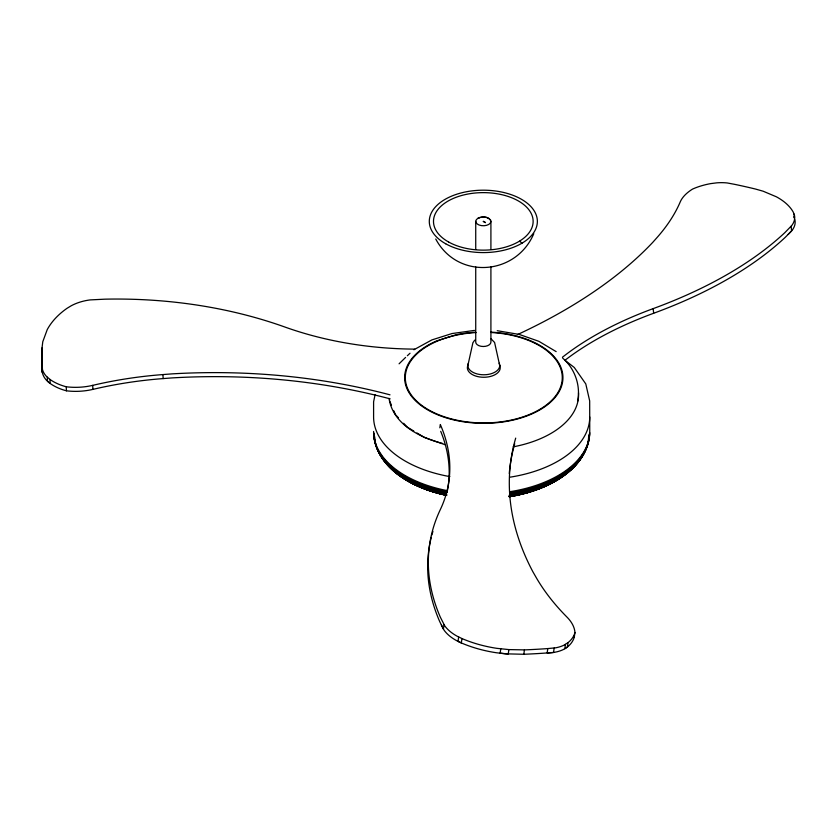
<?xml version="1.0" encoding="UTF-8"?>
<svg xmlns="http://www.w3.org/2000/svg" width="837" height="837" viewBox="0 0 837 837"><rect width="100%" height="100%" fill="white"/><g stroke="black" fill="none" stroke-linecap="round" stroke-linejoin="round"><path stroke-width="1.26" d="M475.73 266.951L475.73 342.124A7.585 4.384 0 0 0 483.326 346.497A7.585 4.384 0 0 0 490.911 342.124L490.911 266.951M475.73 249.374L475.73 221.386M577.624 401.268C580.847 385.575 574.82 368.552 562.715 358.163M390.168 398.862A484.885 323.26 -2.4 0 0 172.307 377.895L163.121 378.586A312.274 208.183 -2.4 0 0 92.897 389.383A51.183 34.129 -2.4 0 1 66.426 390.806A46.956 31.304 -2.4 0 1 50.147 383.472L46.401 380.176A30.927 20.622 -2.4 0 1 42.666 373.741L42.321 372.371A30.927 20.622 -2.4 0 1 42.164 368.165L41.996 364.147A453.602 302.408 -2.4 0 1 42.028 347.92L42.781 341.726L47.238 329.6A86.692 57.795 -2.4 0 1 66.97 308.351L71.396 305.662A41.505 27.673 -2.4 0 1 90.155 299.908L104.876 299.175A364.901 243.264 -2.4 0 1 284.852 327.016A288.503 192.343 -2.4 0 0 414.744 349.123M439.843 427.812L440.325 424.526A288.503 165.402 8.3 0 1 440.325 509.576A364.901 209.187 8.3 0 0 440.325 617.151L444.656 625.699A41.505 23.792 8.3 0 0 457.107 636.193L461.961 638.558A86.692 49.697 8.3 0 0 496.927 648.351L508.886 649.596L524.443 649.889A453.602 260.045 8.3 0 0 547.796 648.57L555.705 647.817A30.927 17.734 8.3 0 0 564.128 645.097L568.03 642.638A46.956 26.92 8.3 0 0 574.956 632.51A51.183 29.347 8.3 0 0 567.015 617.141A312.274 179.024 8.3 0 1 535.858 576.955L532.813 571.64A484.885 277.978 8.3 0 1 515.697 438.117M444.039 624.737L443.401 629.11L439.687 621.525A364.901 209.187 8.3 0 1 431.264 537.354M458.655 636.999L458.017 641.383L461.323 642.942A86.692 49.697 8.3 0 0 496.289 652.734L505.517 653.823L523.805 654.272A453.602 260.045 8.3 0 0 547.157 652.944A30.927 17.734 8.3 0 0 553.152 652.504L555.057 652.201A30.927 17.734 8.3 0 0 563.489 649.481L567.392 647.022A46.956 26.92 8.3 0 0 574.318 636.894L574.956 632.51M461.961 638.558L461.323 642.942L456.468 640.577A41.505 23.792 8.3 0 1 444.018 630.083L441.371 624.967M500.777 648.801L500.128 653.184L508.237 653.979L508.886 649.596M523.805 654.272L524.443 649.889M547.796 648.57L547.157 652.944L553.529 652.452L554.167 648.068M565.446 644.396L564.797 648.78L567.392 647.022L568.03 642.638M467.852 365.581L472.905 342.751L474.725 340.115M375.081 394.708L373.595 401.823L373.595 416.962A108.078 62.398 0 0 0 449.846 476.598M533.776 233.711C515.948 275.624 457.557 279.903 435.742 239.016M562.443 357.232A288.503 145.669 -5.6 0 1 653.184 308.623A364.901 184.245 -5.6 0 0 784.939 232.56L791.823 225.467A41.505 20.956 -5.6 0 0 794.407 215.036L793.288 212.19A86.692 43.775 -5.6 0 0 776.38 196.8L763.114 191.202L755.529 189.057A453.602 229.035 -5.6 0 0 734.614 184.339L727.154 182.947A30.927 15.61 -5.6 0 0 716.87 182.832L710.623 183.627A46.956 23.708 -5.6 0 0 692.502 189.11A51.183 25.842 -5.6 0 0 680.24 201.905A312.274 157.67 -5.6 0 1 656.763 237.865L652.766 242.353A484.885 244.833 -5.6 0 1 517.402 334.633M399.082 363.813L405.589 357.42M407.357 355.735L410.015 353.224M788.213 234.36L792.283 230.112A41.505 20.956 -5.6 0 0 794.857 219.671M413.886 349.761L431.871 339.916L452.001 333.555L474.506 330.406M477.958 218.29C481.903 216.323 487.919 216.323 490.649 220.257M41.996 364.147L42.499 369.724A30.927 20.622 -2.4 0 0 46.234 376.158L49.979 379.443A46.956 31.304 -2.4 0 0 66.259 386.778A51.183 34.129 -2.4 0 0 92.729 385.355A312.274 208.183 -2.4 0 1 162.953 374.568L172.14 373.867A484.885 323.26 -2.4 0 1 390 394.834M497.23 330.709L519.254 334.434L538.871 341.318L556.166 351.624M442.616 443.453C419.86 437.72 392.783 423.993 389.038 398.402M445.546 444.886L424.401 437.469L416.941 432.959M491.005 338.765L494.594 342.479L499.72 365.581M413.781 431.055L407.305 427.142L403.633 423.26M519.505 241.213L522.11 243.107M564.808 360.182L574.287 367.485L585.785 383.921L589.677 400.913L589.75 431.473A108.078 62.398 0 0 1 509.639 491.737M398.475 417.83L395.43 414.608L393.84 410.852M793.738 216.825L794.397 218.237M389.571 400.735L391.465 405.234M794.104 214.084L794.439 217.568M791.153 226.304L791.603 230.949L785.388 237.206A364.901 184.245 -5.6 0 1 653.634 313.268A288.503 145.669 -5.6 0 0 564.703 360.465M653.184 308.623L653.634 313.268M162.953 374.568L163.121 378.586M92.729 385.355L92.897 389.383M66.259 386.778L66.426 390.806M49.979 379.443L50.147 383.472L47.458 381.253L47.291 377.236M42.028 347.92L42.195 351.948A453.602 302.408 -2.4 0 0 42.164 368.165L42.394 372.643L42.227 368.615M490.911 221.386L490.911 249.374M491.465 332.54A78.49 45.313 0 0 1 550.443 401.561A78.49 45.313 0 0 1 417.14 401.561A78.49 45.313 0 0 1 476.107 332.54M499.187 363.195A15.934 9.197 0 0 1 483.786 374.777A15.934 9.197 0 0 1 468.396 363.195M499.658 365.33A16.426 9.479 0 0 1 483.786 377.267A16.426 9.479 0 0 1 467.925 365.33M589.75 416.962A108.078 62.398 0 0 1 509.639 477.236M490.775 332.122A79.149 45.69 0 0 1 557.526 394.237A79.149 45.69 0 0 1 435.554 413.865A79.149 45.69 0 0 1 437.04 340.764L455.171 335.041A79.149 45.69 0 0 1 475.238 332.216M578.503 392.794A94.78 54.719 0 0 1 513.175 446.843M571.608 468.866A103.851 59.961 0 0 1 509.848 496.603M445.744 495.148A103.851 59.961 0 0 1 391.726 468.866M385.721 461.836A103.851 59.961 0 0 1 384.298 459.733M582.897 453.821A104.792 60.505 0 0 1 508.791 496.603M446.717 495.201A104.792 60.505 0 0 1 380.448 453.821M589.122 434.581A107.45 62.032 0 0 1 509.482 494.5M446.205 493.139A107.45 62.032 0 0 1 374.223 434.581M447.282 490.628A108.078 62.398 0 0 1 373.595 431.473M589.677 432.52A108.004 62.356 0 0 1 509.628 492.752M447.303 491.643A108.004 62.356 0 0 1 373.658 432.52M588.641 435.564A106.969 61.76 0 0 1 509.356 495.211M446.362 493.861A106.969 61.76 0 0 1 376.87 447.931M376.085 445.472A106.969 61.76 0 0 1 374.725 436.788M583.703 453.152A105.64 60.986 0 0 1 509.011 496.268A100.534 58.046 0 0 0 531.934 490.764M446.812 494.929A105.64 60.986 0 0 1 379.632 453.152M589.468 433.566A107.795 62.241 0 0 1 509.576 493.684M447.366 492.564A107.795 62.241 0 0 1 373.867 433.566M585.429 450.003A106.362 61.404 0 0 1 509.199 495.807M446.571 494.458A106.362 61.404 0 0 1 377.916 450.003M570.719 469.201A102.825 59.364 0 0 1 563.249 475.657M561.146 477.195A102.825 59.364 0 0 1 509.566 496.655M446.1 495.222A102.825 59.364 0 0 1 403.277 477.937M401.132 476.431A102.825 59.364 0 0 1 392.626 469.201M564.358 474.255A101.716 58.726 0 0 1 562.37 475.814M553.592 481.589A101.716 58.726 0 0 1 509.262 496.582M446.487 495.159A101.716 58.726 0 0 1 409.753 481.589M402.011 476.577A101.716 58.726 0 0 1 398.987 474.255M544.029 486.025A100.534 58.046 0 0 1 540.514 487.563M444.426 494.416A100.534 58.046 0 0 1 431.4 490.764M422.821 487.563A100.534 58.046 0 0 1 419.306 486.025M431.892 534.969A364.901 209.187 8.3 0 1 432.917 531.411M440.712 431.317A288.503 165.402 8.3 0 1 447.052 492.407M509.262 473.522A484.885 277.978 8.3 0 1 514.703 443.725M574.172 635.586A51.183 29.347 8.3 0 1 574.318 636.894M479.434 217.63L477.885 218.342A7.575 4.373 0 0 0 481.474 225.624A7.575 4.373 0 0 0 490.608 220.194C488.201 216.71 483.148 216.532 479.434 217.63M485.429 222.569L483.326 221.386L485.429 222.569M448.642 242.029A49.812 28.751 0 0 0 531.621 228.407A49.812 28.751 0 0 0 469.693 193.724A49.812 28.751 0 0 0 448.642 242.029M445.702 243.776A54.039 31.199 0 0 0 535.732 229.003A54.039 31.199 0 0 0 468.542 191.38A54.039 31.199 0 0 0 445.702 243.776"/></g></svg>
